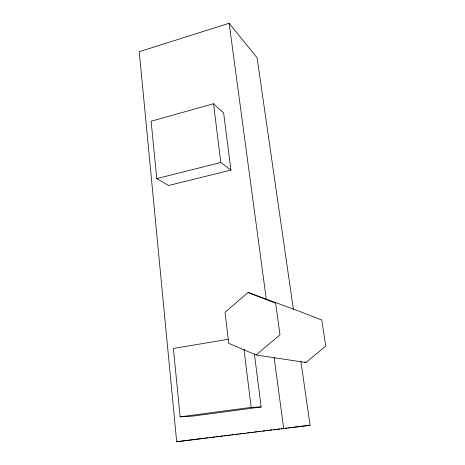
<?xml version="1.0" encoding="UTF-8"?>
<svg xmlns="http://www.w3.org/2000/svg" width="465" height="465" viewBox="0 0 465 465"><rect width="100%" height="100%" fill="white"/><g stroke="black" fill="none" stroke-linecap="round" stroke-linejoin="round"><path stroke-width="0.7" d="M248.066 292.462L225.043 312.335L228.71 343.28L256.081 354.998L305.964 362.502L325.767 346.03L321.757 320.036L298.437 310.957L248.066 292.462L275.629 303.215L279.982 334.8L256.081 354.998M293.392 309.487L257.104 57.811L229.14 23.25L139.233 51.702L176.694 441.75L310.085 425.26L300.855 361.264M213.534 103.73L151.119 121.243L156.746 178.607L168.592 185.5L230.931 170.103L223.653 113.059L213.534 103.73L220.817 162.477L230.931 170.103M156.746 178.607L220.817 162.477M228.205 339.293L173.41 348.459L180.124 416.867L192.231 416.163L261.144 406.98L254.39 354.01M180.124 416.867L251.17 407.369L261.144 406.98M176.694 441.75L203.594 438.309M205.013 438.123L207.843 437.763M209.256 437.582L211.383 437.309M212.796 437.129L214.958 436.862M216.399 436.687L218.562 436.426M220.003 436.251L222.886 435.897M224.328 435.722L226.49 435.455M227.931 435.281L230.094 435.019M231.535 434.845L233.697 434.577M235.86 434.316L238.022 434.048M239.463 433.874L241.62 433.613M243.782 433.345L245.224 433.171M247.386 432.909L249.548 432.642M250.99 432.467L253.152 432.206M254.593 432.031L256.756 431.764M258.197 431.59L260.359 431.328M262.522 431.061L264.684 430.799M266.125 430.625L268.288 430.358M269.729 430.183L271.891 429.922M273.333 429.741L276.21 429.393M277.651 429.218L279.814 428.951M281.255 428.776L283.418 428.515M285.58 428.248L287.021 428.073M288.463 427.899L310.085 425.26M304.639 361.95L305.964 362.502M229.14 23.25L266.311 299.425M274.135 357.573L283.714 428.707M243.951 349.134L251.17 407.369"/></g></svg>
